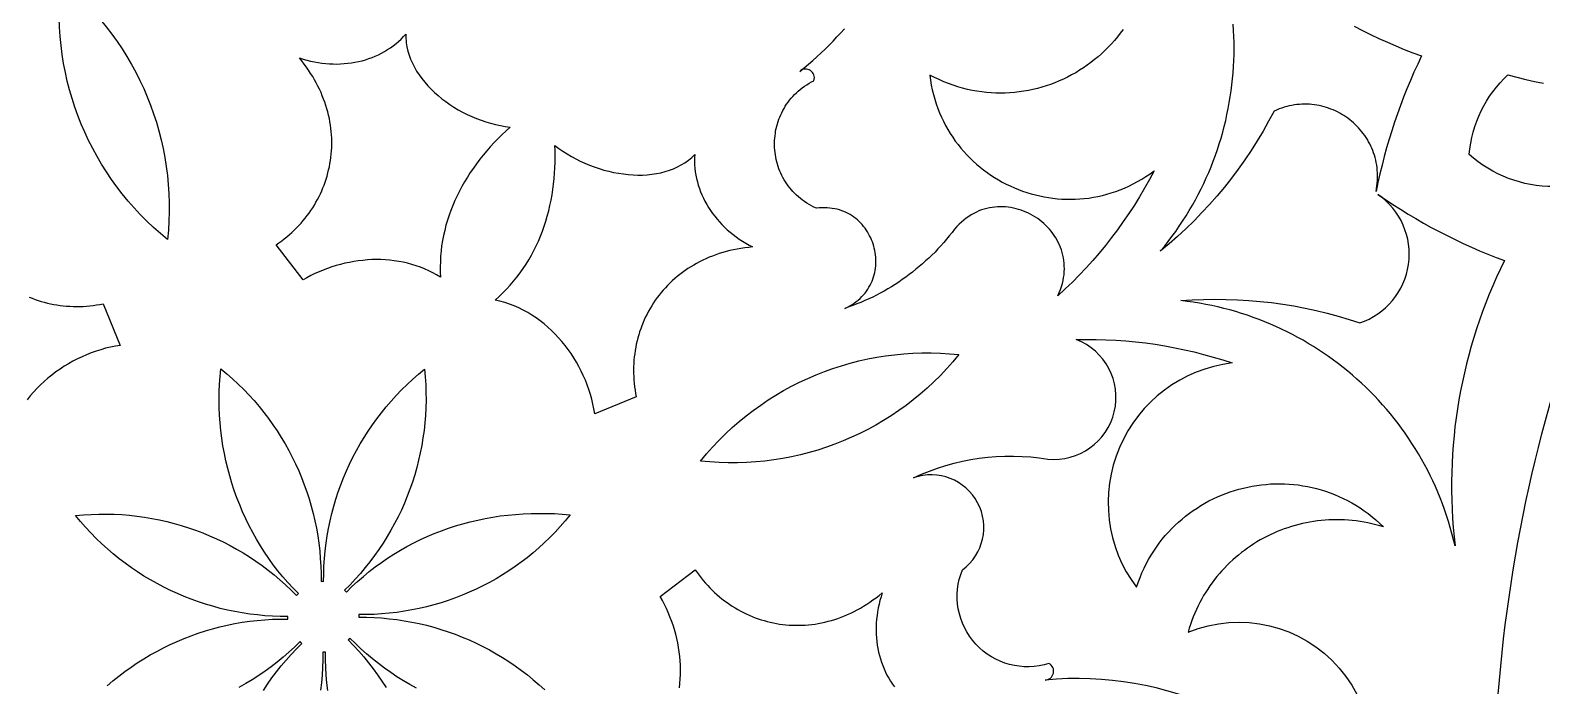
# Model space of a CAD drawing. Extents: x -492 to 492, y -420 to 420.
# Drawn here: x -29.2 to 121.2, y -6.9 to 58.3 of the extents above; entities that cross this region are included whole.
import ezdxf

# ---------------------------------------------------------------- set-up
doc = ezdxf.new("R2010")
doc.units = 0
doc.layers.add('LAYER_1', color=18, linetype='CONTINUOUS')

msp = doc.modelspace()

# ---------------------------------------------------------------- linework, layer by layer
at = {"layer": 'LAYER_1'}
for points in [[(-26.09, 63.19, -0.255743), (-15.5, 37.5, -0.255743)], [(104.9, 41.98, 0.063158), (117.48, 35.4, 0.145764), (112.56, 7.02), (112.41, 7.64), (112.26, 8.25), (112.09, 8.85), (111.91, 9.45), (111.72, 10.05), (111.52, 10.63), (111.31, 11.22), (111.09, 11.79), (110.85, 12.36), (110.61, 12.93), (110.35, 13.49), (110.09, 14.04), (109.81, 14.59), (109.53, 15.13), (109.23, 15.66), (108.92, 16.19), (108.61, 16.71), (108.28, 17.22), (107.95, 17.73), (107.61, 18.23), (107.25, 18.72), (106.89, 19.2), (106.52, 19.68), (106.14, 20.15), (105.76, 20.61), (105.36, 21.06), (104.95, 21.51), (104.54, 21.95), (104.12, 22.38), (103.69, 22.8), (103.25, 23.21), (102.81, 23.62), (102.36, 24.01), (101.9, 24.4), (101.43, 24.78), (100.96, 25.15), (100.47, 25.51), (99.99, 25.86), (99.49, 26.2), (98.99, 26.53), (98.48, 26.86), (97.97, 27.17), (97.45, 27.48), (96.92, 27.77), (96.39, 28.05), (95.85, 28.33), (95.3, 28.59), (94.75, 28.85), (94.2, 29.09), (93.64, 29.32), (93.07, 29.55), (92.5, 29.76), (91.92, 29.96), (91.34, 30.15), (90.75, 30.33), (90.16, 30.49), (89.57, 30.65), (88.97, 30.8), (88.37, 30.93), (87.76, 31.05), (87.15, 31.16), (86.53, 31.26), (85.91, 31.35), (85.29, 31.42), (86.42, 31.5), (87.55, 31.54), (88.68, 31.56), (89.81, 31.55), (90.94, 31.51), (92.06, 31.44), (93.18, 31.35), (94.3, 31.22), (95.42, 31.07), (96.53, 30.89), (97.64, 30.68), (98.74, 30.44), (99.84, 30.17), (100.93, 29.87), (102.02, 29.55), (103.09, 29.2, 0.61665)], [(74.88, 27.55, -0.089383), (90.39, 25.22, 0.578149), (80.88, 2.9), (81.05, 3.39), (81.23, 3.87), (81.42, 4.34), (81.63, 4.79), (81.85, 5.24), (82.09, 5.67), (82.33, 6.1), (82.59, 6.51), (82.86, 6.91), (83.15, 7.3), (83.44, 7.68), (83.74, 8.04), (84.06, 8.4), (84.38, 8.74), (84.71, 9.07), (85.06, 9.39), (85.41, 9.69), (85.77, 9.99), (86.14, 10.27), (86.51, 10.54), (86.9, 10.79), (87.29, 11.04), (87.69, 11.27), (88.09, 11.49), (88.5, 11.7), (88.92, 11.89), (89.34, 12.07), (89.76, 12.24), (90.19, 12.39), (90.63, 12.53), (91.07, 12.66), (91.51, 12.77), (91.96, 12.88), (92.4, 12.96), (92.86, 13.04), (93.31, 13.1), (93.77, 13.14), (94.22, 13.18), (94.68, 13.2), (95.14, 13.2), (95.6, 13.19), (96.06, 13.17), (96.52, 13.13), (96.97, 13.08), (97.43, 13.01), (97.89, 12.93), (98.34, 12.84), (98.79, 12.73), (99.24, 12.6), (99.69, 12.46), (100.13, 12.31), (100.57, 12.14), (101.01, 11.95), (101.44, 11.75), (101.87, 11.54), (102.29, 11.31), (102.71, 11.06), (103.12, 10.8), (103.53, 10.52), (103.93, 10.23), (104.32, 9.92), (104.7, 9.6), (105.08, 9.26), (105.45, 8.91), (105.07, 9.02), (104.68, 9.13), (104.29, 9.23), (103.9, 9.31), (103.51, 9.39), (103.12, 9.45), (102.73, 9.51), (102.34, 9.55), (101.95, 9.59), (101.56, 9.61), (101.18, 9.62), (100.79, 9.63), (100.41, 9.62), (100.02, 9.61), (99.64, 9.58), (99.26, 9.55), (98.88, 9.51), (98.5, 9.45), (98.13, 9.39), (97.76, 9.32), (97.39, 9.24), (97.02, 9.15), (96.65, 9.06), (96.29, 8.95), (95.93, 8.83), (95.58, 8.71), (95.22, 8.58), (94.87, 8.44), (94.53, 8.29), (94.19, 8.13), (93.85, 7.96), (93.52, 7.79), (93.19, 7.61), (92.86, 7.42), (92.54, 7.22), (92.23, 7.01), (91.92, 6.8), (91.61, 6.58), (91.31, 6.35), (91.02, 6.11), (90.73, 5.87), (90.45, 5.62), (90.17, 5.36), (89.9, 5.1), (89.64, 4.82), (89.38, 4.55), (89.13, 4.26), (88.88, 3.97), (88.64, 3.67), (88.41, 3.36), (88.19, 3.05), (87.97, 2.73), (87.76, 2.41), (87.56, 2.08), (87.37, 1.74), (87.18, 1.4), (87.01, 1.05), (86.84, 0.69), (86.68, 0.33), (86.52, -0.04), (86.38, -0.41), (86.25, -0.79), (86.12, -1.17), (86.01, -1.56, -0.719328), (102.44, -20.52, 0.270929), (71.79, -6.32, 0.777705), (72.17, -4.68, -0.636132), (63.57, 4.65, 0.862472), (58.71, 13.79, -0.153049), (72.06, 15.65, 0.87466)], [(37.52, 15.46, -0.255743), (63.21, 26.05, -0.255743)]]:
    msp.add_lwpolyline(points, format="xyb", close=True, dxfattribs=at)
for points in [[(102.54, 58.73), (103.35, 58.3), (104.17, 57.9), (104.99, 57.5), (105.83, 57.12), (106.67, 56.76), (107.51, 56.41), (108.37, 56.08), (109.23, 55.76), (108.85, 54.95), (108.48, 54.14), (108.12, 53.33), (107.78, 52.5), (107.45, 51.68), (107.14, 50.84), (106.83, 50.01), (106.54, 49.17), (106.27, 48.32), (106.01, 47.47), (105.76, 46.62), (105.52, 45.76), (105.3, 44.9), (105.09, 44.03), (104.89, 43.16), (104.71, 42.29), (104.76, 42.56), (104.8, 42.83), (104.83, 43.1), (104.85, 43.37), (104.86, 43.63), (104.86, 43.89), (104.85, 44.15), (104.83, 44.41), (104.81, 44.66), (104.77, 44.91), (104.73, 45.16), (104.67, 45.41), (104.61, 45.65), (104.54, 45.88), (104.46, 46.12), (104.38, 46.35), (104.29, 46.58), (104.19, 46.8), (104.08, 47.02), (103.96, 47.23), (103.84, 47.44), (103.71, 47.64), (103.58, 47.85), (103.44, 48.04), (103.29, 48.23), (103.13, 48.42), (102.97, 48.6), (102.81, 48.77), (102.64, 48.94), (102.46, 49.1), (102.28, 49.26), (102.09, 49.41), (101.9, 49.56), (101.71, 49.7), (101.51, 49.83), (101.3, 49.95), (101.09, 50.07), (100.88, 50.19), (100.66, 50.29), (100.44, 50.39), (100.22, 50.48), (99.99, 50.57), (99.77, 50.64), (99.53, 50.71), (99.3, 50.77), (99.06, 50.83), (98.82, 50.87), (98.58, 50.91), (98.33, 50.94), (98.09, 50.96), (97.84, 50.97), (97.59, 50.97), (97.34, 50.96), (97.09, 50.95), (96.84, 50.93), (96.59, 50.89), (96.33, 50.85), (96.08, 50.8), (95.82, 50.73), (95.57, 50.66), (95.32, 50.58), (95.06, 50.49), (94.81, 50.38), (94.56, 50.27), (94.02, 49.27), (93.47, 48.28), (92.88, 47.32), (92.28, 46.36), (91.65, 45.43), (90.99, 44.51), (90.32, 43.6), (89.62, 42.72), (88.9, 41.85), (88.15, 41), (87.39, 40.18), (86.6, 39.37), (85.8, 38.58), (84.97, 37.81), (84.12, 37.06), (83.25, 36.33), (83.65, 36.82), (84.04, 37.31), (84.41, 37.81), (84.78, 38.31), (85.13, 38.82), (85.47, 39.33), (85.81, 39.85), (86.13, 40.38), (86.44, 40.91), (86.74, 41.44), (87.02, 41.98), (87.3, 42.53), (87.57, 43.07), (87.82, 43.63), (88.06, 44.18), (88.3, 44.74), (88.52, 45.31), (88.73, 45.88), (88.93, 46.45), (89.11, 47.02), (89.29, 47.6), (89.46, 48.18), (89.61, 48.76), (89.75, 49.35), (89.88, 49.94), (90, 50.53), (90.11, 51.12), (90.21, 51.71), (90.3, 52.31), (90.37, 52.9), (90.44, 53.5), (90.49, 54.1), (90.53, 54.7), (90.56, 55.3), (90.58, 55.91), (90.58, 56.51), (90.58, 57.11), (90.56, 57.71), (90.53, 58.31), (90.49, 58.92)], [(79.54, 58.41), (79.26, 58.03), (78.98, 57.67), (78.69, 57.31), (78.38, 56.97), (78.07, 56.63), (77.74, 56.31), (77.41, 55.99), (77.06, 55.69), (76.71, 55.4), (76.35, 55.11), (75.98, 54.84), (75.6, 54.58), (75.22, 54.34), (74.83, 54.1), (74.43, 53.88), (74.02, 53.66), (73.61, 53.47), (73.2, 53.28), (72.77, 53.1), (72.34, 52.94), (71.91, 52.79), (71.47, 52.66), (71.03, 52.54), (70.58, 52.43), (70.13, 52.33), (69.68, 52.25), (69.22, 52.19), (68.76, 52.13), (68.29, 52.1), (67.83, 52.07), (67.36, 52.07), (66.89, 52.07), (66.42, 52.1), (65.95, 52.13), (65.48, 52.19), (65, 52.26), (64.53, 52.34), (64.06, 52.44), (63.59, 52.56), (63.11, 52.7), (62.64, 52.85), (62.18, 53.02), (61.71, 53.2), (61.24, 53.41), (60.78, 53.63), (60.32, 53.86), (60.39, 53.37), (60.47, 52.87), (60.57, 52.39), (60.69, 51.92), (60.82, 51.45), (60.96, 51), (61.12, 50.55), (61.29, 50.11), (61.48, 49.68), (61.68, 49.26), (61.89, 48.85), (62.12, 48.45), (62.36, 48.06), (62.6, 47.67), (62.86, 47.3), (63.14, 46.94), (63.42, 46.59), (63.71, 46.25), (64.02, 45.92), (64.33, 45.6), (64.65, 45.29), (64.98, 44.99), (65.32, 44.7), (65.67, 44.43), (66.03, 44.16), (66.39, 43.91), (66.77, 43.67), (67.15, 43.44), (67.53, 43.22), (67.92, 43.02), (68.32, 42.83), (68.73, 42.65), (69.14, 42.48), (69.55, 42.32), (69.97, 42.18), (70.39, 42.05), (70.82, 41.94), (71.25, 41.84), (71.69, 41.75), (72.13, 41.67), (72.57, 41.61), (73.01, 41.56), (73.45, 41.53), (73.9, 41.51), (74.35, 41.51), (74.79, 41.52), (75.24, 41.54), (75.69, 41.58), (76.14, 41.63), (76.59, 41.7), (77.04, 41.79), (77.49, 41.89), (77.93, 42), (78.37, 42.13), (78.82, 42.28), (79.26, 42.44), (79.69, 42.62), (80.12, 42.82), (80.55, 43.03), (80.98, 43.26), (81.4, 43.5), (81.82, 43.76), (82.23, 44.04), (82.64, 44.34), (82.17, 43.47), (81.69, 42.61), (81.19, 41.76), (80.67, 40.92), (80.13, 40.09), (79.57, 39.28), (79, 38.48), (78.41, 37.7), (77.8, 36.92), (77.17, 36.16), (76.53, 35.42), (75.87, 34.69), (75.19, 33.97), (74.5, 33.27), (73.79, 32.58), (73.07, 31.91), (73.2, 32.22), (73.32, 32.52), (73.42, 32.82), (73.51, 33.12), (73.58, 33.42), (73.63, 33.71), (73.67, 34), (73.7, 34.29), (73.71, 34.58), (73.7, 34.86), (73.69, 35.14), (73.65, 35.41), (73.61, 35.68), (73.56, 35.95), (73.49, 36.21), (73.41, 36.47), (73.32, 36.72), (73.22, 36.96), (73.1, 37.21), (72.98, 37.44), (72.85, 37.67), (72.7, 37.89), (72.55, 38.11), (72.39, 38.32), (72.22, 38.52), (72.04, 38.72), (71.86, 38.9), (71.67, 39.08), (71.46, 39.26), (71.26, 39.42), (71.05, 39.58), (70.83, 39.73), (70.6, 39.86), (70.37, 39.99), (70.14, 40.11), (69.9, 40.23), (69.65, 40.33), (69.4, 40.42), (69.15, 40.5), (68.9, 40.57), (68.64, 40.63), (68.38, 40.68), (68.12, 40.72), (67.86, 40.75), (67.59, 40.76), (67.33, 40.76), (67.06, 40.76), (66.79, 40.73), (66.53, 40.7), (66.26, 40.66), (66, 40.6), (65.73, 40.52), (65.47, 40.44), (65.21, 40.34), (64.95, 40.23), (64.7, 40.1), (64.44, 39.96), (64.19, 39.8), (63.95, 39.63), (63.71, 39.44), (63.47, 39.24), (63.24, 39.02), (63.01, 38.79), (62.79, 38.54), (62.53, 38.2), (62.26, 37.86), (61.99, 37.53), (61.71, 37.21), (61.42, 36.89), (61.13, 36.57), (60.84, 36.26), (60.53, 35.96), (60.23, 35.66), (59.91, 35.37), (59.6, 35.09), (59.27, 34.81), (58.94, 34.54), (58.61, 34.27), (58.27, 34.01), (57.93, 33.76), (57.58, 33.51), (57.23, 33.27), (56.87, 33.04), (56.51, 32.81), (56.15, 32.59), (55.78, 32.38), (55.4, 32.18), (55.02, 31.98), (54.64, 31.78), (54.26, 31.6), (53.87, 31.42), (53.47, 31.25), (53.08, 31.09), (52.68, 30.94), (52.27, 30.79), (51.87, 30.65), (52.12, 30.77), (52.36, 30.9), (52.59, 31.03), (52.8, 31.18), (53.01, 31.33), (53.2, 31.48), (53.39, 31.65), (53.56, 31.82), (53.73, 31.99), (53.88, 32.17), (54.02, 32.36), (54.15, 32.55), (54.27, 32.75), (54.39, 32.95), (54.49, 33.15), (54.58, 33.36), (54.66, 33.57), (54.73, 33.78), (54.79, 33.99), (54.84, 34.21), (54.89, 34.43), (54.92, 34.65), (54.94, 34.87), (54.96, 35.09), (54.96, 35.31), (54.96, 35.53), (54.94, 35.76), (54.92, 35.98), (54.89, 36.2), (54.85, 36.41), (54.8, 36.63), (54.75, 36.85), (54.68, 37.06), (54.61, 37.27), (54.53, 37.47), (54.44, 37.68), (54.34, 37.88), (54.24, 38.07), (54.13, 38.26), (54, 38.45), (53.88, 38.63), (53.74, 38.81), (53.6, 38.98), (53.45, 39.14), (53.29, 39.3), (53.12, 39.45), (52.95, 39.59), (52.77, 39.73), (52.59, 39.86), (52.39, 39.98), (52.2, 40.09), (51.99, 40.19), (51.78, 40.28), (51.56, 40.37), (51.33, 40.44), (51.1, 40.51), (50.87, 40.56), (50.62, 40.6), (50.37, 40.63), (50.12, 40.65), (49.86, 40.66), (49.59, 40.66), (49.32, 40.64), (49.04, 40.61), (48.79, 40.73), (48.55, 40.85), (48.31, 40.98), (48.09, 41.12), (47.87, 41.27), (47.66, 41.42), (47.45, 41.58), (47.25, 41.74), (47.07, 41.91), (46.89, 42.09), (46.71, 42.27), (46.55, 42.45), (46.39, 42.64), (46.24, 42.84), (46.1, 43.04), (45.96, 43.24), (45.84, 43.45), (45.72, 43.66), (45.61, 43.88), (45.5, 44.09), (45.41, 44.31), (45.32, 44.54), (45.24, 44.77), (45.17, 44.99), (45.11, 45.22), (45.05, 45.46), (45, 45.69), (44.96, 45.93), (44.93, 46.16), (44.91, 46.4), (44.89, 46.64), (44.88, 46.88), (44.88, 47.11), (44.89, 47.35), (44.9, 47.59), (44.93, 47.83), (44.96, 48.07), (44.99, 48.3), (45.04, 48.54), (45.1, 48.77), (45.16, 49), (45.23, 49.23), (45.31, 49.46), (45.39, 49.68), (45.49, 49.9), (45.59, 50.12), (45.7, 50.34), (45.82, 50.55), (45.94, 50.76), (46.08, 50.97), (46.22, 51.17), (46.37, 51.36), (46.53, 51.56), (46.69, 51.74), (46.87, 51.93), (47.05, 52.1), (47.24, 52.27), (47.43, 52.44), (47.64, 52.6), (47.85, 52.75), (48.08, 52.9), (48.31, 53.04), (48.54, 53.18), (48.79, 53.3), (48.83, 53.46), (48.84, 53.61), (48.82, 53.76), (48.78, 53.89), (48.72, 54.02), (48.65, 54.13), (48.55, 54.23), (48.44, 54.31), (48.32, 54.38), (48.19, 54.43), (48.06, 54.45), (47.92, 54.46), (47.78, 54.44), (47.64, 54.4), (47.51, 54.33), (47.38, 54.23), (47.82, 54.58), (48.25, 54.94), (48.68, 55.31), (49.1, 55.68), (49.51, 56.07), (49.92, 56.45), (50.31, 56.84), (50.7, 57.24), (51.09, 57.65), (51.46, 58.06), (51.83, 58.47)], [(-29.27, 31.78), (-28.97, 31.66), (-28.67, 31.55), (-28.37, 31.44), (-28.07, 31.35), (-27.76, 31.26), (-27.45, 31.18), (-27.14, 31.11), (-26.82, 31.05), (-26.5, 30.99), (-26.18, 30.95), (-25.86, 30.91), (-25.54, 30.88), (-25.21, 30.86), (-24.89, 30.84), (-24.56, 30.84), (-24.23, 30.84), (-23.9, 30.85), (-23.57, 30.87), (-23.23, 30.9), (-22.9, 30.94), (-22.57, 30.99), (-22.23, 31.04), (-21.9, 31.11), (-20.2, 26.97), (-20.68, 26.89), (-21.17, 26.79), (-21.65, 26.68), (-22.13, 26.54), (-22.61, 26.39), (-23.08, 26.22), (-23.54, 26.04), (-24, 25.84), (-24.46, 25.63), (-24.9, 25.4), (-25.34, 25.15), (-25.77, 24.89), (-26.19, 24.62), (-26.61, 24.33), (-27.01, 24.02), (-27.4, 23.71), (-27.77, 23.38), (-28.14, 23.04), (-28.49, 22.68), (-28.83, 22.32), (-29.15, 21.94), (-29.45, 21.55)], [(-21.5, -6.91), (-20.93, -6.41), (-20.34, -5.94), (-19.73, -5.48), (-19.12, -5.04), (-18.5, -4.62), (-17.86, -4.22), (-17.21, -3.83), (-16.56, -3.47), (-15.89, -3.12), (-15.22, -2.79), (-14.54, -2.48), (-13.85, -2.19), (-13.15, -1.92), (-12.44, -1.67), (-11.73, -1.44), (-11.01, -1.22), (-10.28, -1.03), (-9.55, -0.86), (-8.81, -0.71), (-8.07, -0.58), (-7.32, -0.48), (-6.57, -0.39), (-5.81, -0.32), (-5.06, -0.28), (-4.29, -0.26), (-3.53, -0.26), (-3.54, -0.13), (-3.53, 0), (-4.29, 0.01), (-5.05, 0.04), (-5.81, 0.08), (-6.56, 0.15), (-7.31, 0.24), (-8.06, 0.35), (-8.8, 0.49), (-9.54, 0.64), (-10.27, 0.81), (-11, 1.01), (-11.71, 1.22), (-12.43, 1.45), (-13.13, 1.71), (-13.83, 1.98), (-14.52, 2.27), (-15.2, 2.59), (-15.88, 2.92), (-16.54, 3.27), (-17.19, 3.63), (-17.84, 4.02), (-18.47, 4.43), (-19.09, 4.85), (-19.71, 5.29), (-20.31, 5.75), (-20.89, 6.23), (-21.47, 6.72), (-22.03, 7.23), (-22.58, 7.76), (-23.12, 8.31), (-23.64, 8.87), (-24.14, 9.45), (-24.64, 10.04), (-23.87, 10.11), (-23.1, 10.16), (-22.33, 10.19), (-21.57, 10.19), (-20.81, 10.17), (-20.05, 10.13), (-19.29, 10.07), (-18.54, 9.99), (-17.79, 9.89), (-17.05, 9.76), (-16.31, 9.62), (-15.58, 9.45), (-14.85, 9.26), (-14.13, 9.06), (-13.41, 8.83), (-12.7, 8.59), (-12, 8.32), (-11.31, 8.03), (-10.62, 7.73), (-9.95, 7.41), (-9.28, 7.06), (-8.62, 6.7), (-7.97, 6.32), (-7.34, 5.92), (-6.71, 5.51), (-6.09, 5.07), (-5.49, 4.62), (-4.9, 4.15), (-4.32, 3.66), (-3.75, 3.15), (-3.2, 2.63), (-2.66, 2.09), (-2.57, 2.19), (-2.47, 2.28), (-3.01, 2.82), (-3.53, 3.38), (-4.03, 3.95), (-4.51, 4.54), (-4.98, 5.15), (-5.42, 5.76), (-5.85, 6.39), (-6.26, 7.03), (-6.65, 7.68), (-7.02, 8.35), (-7.38, 9.02), (-7.71, 9.71), (-8.03, 10.4), (-8.32, 11.1), (-8.6, 11.81), (-8.86, 12.53), (-9.1, 13.26), (-9.31, 13.99), (-9.51, 14.73), (-9.69, 15.47), (-9.84, 16.22), (-9.98, 16.98), (-10.1, 17.73), (-10.19, 18.49), (-10.27, 19.26), (-10.32, 20.03), (-10.35, 20.79), (-10.36, 21.56), (-10.35, 22.34), (-10.32, 23.11), (-10.27, 23.88), (-10.19, 24.65), (-9.6, 24.15), (-9.02, 23.64), (-8.46, 23.12), (-7.92, 22.58), (-7.39, 22.03), (-6.88, 21.47), (-6.39, 20.89), (-5.91, 20.3), (-5.45, 19.7), (-5.02, 19.08), (-4.59, 18.46), (-4.19, 17.82), (-3.8, 17.18), (-3.44, 16.52), (-3.09, 15.86), (-2.76, 15.18), (-2.45, 14.5), (-2.16, 13.81), (-1.89, 13.11), (-1.64, 12.4), (-1.41, 11.69), (-1.2, 10.97), (-1.01, 10.24), (-0.84, 9.51), (-0.69, 8.77), (-0.56, 8.03), (-0.45, 7.28), (-0.36, 6.53), (-0.3, 5.78), (-0.25, 5.02), (-0.23, 4.26), (-0.23, 3.49), (-0.1, 3.5), (0.03, 3.49), (0.04, 4.25), (0.06, 5.01), (0.11, 5.77), (0.18, 6.53), (0.27, 7.28), (0.38, 8.02), (0.51, 8.76), (0.67, 9.5), (0.84, 10.23), (1.03, 10.96), (1.25, 11.68), (1.48, 12.39), (1.74, 13.09), (2.01, 13.79), (2.3, 14.48), (2.61, 15.16), (2.94, 15.84), (3.29, 16.5), (3.66, 17.16), (4.05, 17.8), (4.45, 18.43), (4.88, 19.06), (5.32, 19.67), (5.78, 20.27), (6.25, 20.86), (6.75, 21.43), (7.26, 21.99), (7.79, 22.54), (8.33, 23.08), (8.9, 23.6), (9.48, 24.11), (10.07, 24.6), (10.14, 23.83), (10.19, 23.06), (10.21, 22.3), (10.22, 21.53), (10.2, 20.77), (10.16, 20.01), (10.1, 19.26), (10.02, 18.5), (9.91, 17.76), (9.79, 17.01), (9.64, 16.27), (9.48, 15.54), (9.29, 14.81), (9.09, 14.09), (8.86, 13.37), (8.61, 12.66), (8.35, 11.96), (8.06, 11.27), (7.76, 10.59), (7.43, 9.91), (7.09, 9.24), (6.73, 8.58), (6.35, 7.94), (5.95, 7.3), (5.53, 6.67), (5.1, 6.05), (4.64, 5.45), (4.17, 4.86), (3.69, 4.28), (3.18, 3.71), (2.66, 3.16), (2.12, 2.62), (2.21, 2.53), (2.3, 2.43), (2.85, 2.97), (3.4, 3.49), (3.98, 3.99), (4.56, 4.47), (5.16, 4.93), (5.77, 5.38), (6.39, 5.8), (7.02, 6.21), (7.67, 6.6), (8.32, 6.97), (8.99, 7.32), (9.66, 7.65), (10.34, 7.96), (11.04, 8.25), (11.74, 8.52), (12.45, 8.78), (13.16, 9.01), (13.89, 9.22), (14.62, 9.42), (15.36, 9.59), (16.1, 9.75), (16.85, 9.88), (17.6, 10), (18.36, 10.09), (19.12, 10.16), (19.89, 10.22), (20.66, 10.25), (21.43, 10.26), (22.21, 10.25), (22.99, 10.23), (23.77, 10.18), (24.55, 10.1), (24.06, 9.52), (23.57, 8.94), (23.05, 8.39), (22.52, 7.85), (21.98, 7.32), (21.43, 6.82), (20.86, 6.33), (20.27, 5.85), (19.68, 5.4), (19.07, 4.96), (18.45, 4.54), (17.82, 4.14), (17.18, 3.76), (16.53, 3.39), (15.86, 3.04), (15.19, 2.72), (14.51, 2.41), (13.82, 2.12), (13.13, 1.85), (12.42, 1.6), (11.71, 1.37), (10.99, 1.16), (10.27, 0.97), (9.53, 0.8), (8.8, 0.65), (8.06, 0.52), (7.31, 0.41), (6.56, 0.32), (5.8, 0.26), (5.04, 0.21), (4.28, 0.19), (3.52, 0.19), (3.52, 0.06), (3.52, -0.07), (4.28, -0.07), (5.04, -0.1), (5.8, -0.15), (6.55, -0.22), (7.3, -0.31), (8.05, -0.42), (8.79, -0.55), (9.53, -0.71), (10.26, -0.88), (10.98, -1.07), (11.7, -1.29), (12.42, -1.52), (13.12, -1.77), (13.82, -2.05), (14.51, -2.34), (15.19, -2.65), (15.86, -2.98), (16.53, -3.33), (17.18, -3.7), (17.83, -4.09), (18.46, -4.49), (19.08, -4.91), (19.7, -5.36), (20.3, -5.82), (20.88, -6.29), (21.46, -6.79), (22.02, -7.3)], [(35.41, -7.1), (35.47, -6.66), (35.5, -6.21), (35.52, -5.76), (35.53, -5.31), (35.52, -4.86), (35.49, -4.41), (35.45, -3.97), (35.4, -3.52), (35.33, -3.07), (35.25, -2.63), (35.16, -2.19), (35.05, -1.75), (34.93, -1.31), (34.79, -0.88), (34.64, -0.45), (34.48, -0.03), (34.31, 0.39), (34.13, 0.8), (33.93, 1.2), (33.72, 1.6), (33.5, 1.98), (36.99, 4.65), (37.19, 4.37), (37.38, 4.1), (37.58, 3.84), (37.79, 3.58), (38.01, 3.33), (38.23, 3.09), (38.45, 2.85), (38.68, 2.62), (38.91, 2.39), (39.15, 2.18), (39.4, 1.96), (39.65, 1.76), (39.9, 1.56), (40.16, 1.38), (40.42, 1.19), (40.68, 1.02), (40.95, 0.85), (41.23, 0.69), (41.51, 0.54), (41.79, 0.39), (42.07, 0.25), (42.36, 0.12), (42.65, 0), (42.94, -0.12), (43.24, -0.22), (43.54, -0.32), (43.84, -0.41), (44.14, -0.5), (44.45, -0.57), (44.76, -0.64), (45.07, -0.7), (45.38, -0.75), (45.69, -0.79), (46.01, -0.83), (46.33, -0.85), (46.65, -0.87), (46.97, -0.88), (47.29, -0.88), (47.61, -0.87), (47.93, -0.85), (48.26, -0.83), (48.58, -0.79), (48.91, -0.75), (49.23, -0.7), (49.56, -0.63), (49.88, -0.56), (50.21, -0.48), (50.53, -0.39), (50.86, -0.29), (51.18, -0.19), (51.5, -0.07), (51.83, 0.06), (52.15, 0.19), (52.47, 0.34), (52.79, 0.5), (53.11, 0.66), (53.42, 0.84), (53.74, 1.02), (54.05, 1.22), (54.36, 1.42), (54.67, 1.64), (54.98, 1.86), (55.29, 2.1), (55.59, 2.35), (55.47, 1.97), (55.36, 1.6), (55.27, 1.22), (55.19, 0.85), (55.12, 0.47), (55.07, 0.1), (55.03, -0.27), (55, -0.65), (54.99, -1.02), (54.98, -1.39), (54.99, -1.75), (55.02, -2.12), (55.05, -2.48), (55.1, -2.84), (55.16, -3.19), (55.23, -3.54), (55.31, -3.88), (55.41, -4.22), (55.52, -4.56), (55.64, -4.89), (55.77, -5.21), (55.91, -5.53), (56.06, -5.84), (56.23, -6.14), (56.41, -6.43), (56.6, -6.72), (56.8, -6.99)], [(-5.96, -7.36), (-5.54, -6.74), (-5.11, -6.12), (-4.66, -5.52), (-4.19, -4.92), (-3.7, -4.34), (-3.19, -3.78), (-2.67, -3.22), (-2.13, -2.68), (-2.23, -2.6), (-2.31, -2.5), (-2.86, -3.04), (-3.42, -3.55), (-3.99, -4.06), (-4.58, -4.54), (-5.18, -5), (-5.8, -5.45), (-6.43, -5.88), (-7.07, -6.29), (-7.72, -6.68), (-8.39, -7.05)], [(9.27, -7.13), (8.61, -6.77), (7.96, -6.39), (7.32, -5.99), (6.7, -5.57), (6.08, -5.14), (5.48, -4.68), (4.89, -4.21), (4.31, -3.72), (3.74, -3.22), (3.19, -2.7), (2.65, -2.16), (2.56, -2.25), (2.46, -2.34), (3, -2.88), (3.52, -3.44), (4.02, -4.01), (4.5, -4.6), (4.96, -5.2), (5.4, -5.81), (5.83, -6.43), (6.24, -7.06)], [(0.44, -7.35), (0.35, -6.6), (0.29, -5.84), (0.24, -5.08), (0.22, -4.32), (0.22, -3.56), (0.09, -3.56), (-0.04, -3.56), (-0.05, -4.32), (-0.07, -5.08), (-0.12, -5.84), (-0.19, -6.59), (-0.28, -7.34)]]:
    msp.add_lwpolyline(points, dxfattribs=at)
for points in [[(8.2, 57.73), (8.21, 57.51), (8.23, 57.3), (8.25, 57.08), (8.31, 56.66), (8.41, 56.25), (8.53, 55.84), (8.68, 55.43), (8.86, 55.03), (9.06, 54.64), (9.28, 54.26), (9.52, 53.88), (9.79, 53.51), (10.08, 53.15), (10.38, 52.8), (10.71, 52.46), (11.05, 52.14), (11.41, 51.82), (11.78, 51.51), (12.17, 51.22), (12.58, 50.94), (12.99, 50.67), (13.42, 50.42), (13.85, 50.18), (14.3, 49.95), (14.76, 49.74), (15.22, 49.55), (15.69, 49.37), (16.16, 49.21), (16.64, 49.07), (17.12, 48.94), (17.61, 48.84), (18.09, 48.75), (18.58, 48.68), (18.17, 48.31), (17.76, 47.92), (17.37, 47.53), (16.99, 47.14), (16.61, 46.73), (16.25, 46.32), (15.9, 45.9), (15.56, 45.48), (15.24, 45.04), (14.92, 44.61), (14.62, 44.16), (14.33, 43.71), (14.05, 43.25), (13.79, 42.79), (13.54, 42.32), (13.3, 41.85), (13.08, 41.37), (12.87, 40.89), (12.68, 40.4), (12.51, 39.91), (12.34, 39.42), (12.2, 38.92), (12.07, 38.41), (11.95, 37.91), (11.86, 37.4), (11.77, 36.88), (11.71, 36.37), (11.67, 35.85), (11.64, 35.33), (11.63, 34.8), (11.63, 34.28), (11.66, 33.75), (11.27, 33.99), (10.88, 34.2), (10.48, 34.4), (10.07, 34.59), (9.65, 34.75), (9.23, 34.9), (8.81, 35.03), (8.38, 35.15), (7.94, 35.25), (7.5, 35.33), (7.06, 35.39), (6.62, 35.45), (6.17, 35.48), (5.72, 35.5), (5.28, 35.51), (4.83, 35.5), (4.38, 35.47), (3.93, 35.43), (3.48, 35.38), (3.03, 35.31), (2.59, 35.23), (2.15, 35.14), (1.71, 35.03), (1.27, 34.91), (0.84, 34.77), (0.41, 34.62), (-0.01, 34.46), (-0.42, 34.29), (-0.83, 34.11), (-1.24, 33.91), (-1.63, 33.7), (-2.02, 33.48), (-4.69, 36.97), (-4.41, 37.17), (-4.14, 37.36), (-3.88, 37.57), (-3.62, 37.77), (-3.37, 37.99), (-3.12, 38.21), (-2.89, 38.43), (-2.66, 38.66), (-2.43, 38.89), (-2.21, 39.13), (-2, 39.38), (-1.8, 39.63), (-1.6, 39.88), (-1.41, 40.14), (-1.23, 40.4), (-1.06, 40.67), (-0.89, 40.93), (-0.73, 41.21), (-0.57, 41.49), (-0.43, 41.77), (-0.29, 42.05), (-0.16, 42.34), (-0.04, 42.63), (0.08, 42.92), (0.18, 43.22), (0.28, 43.52), (0.38, 43.82), (0.46, 44.12), (0.53, 44.43), (0.6, 44.74), (0.66, 45.05), (0.71, 45.36), (0.75, 45.67), (0.79, 45.99), (0.81, 46.31), (0.83, 46.63), (0.84, 46.95), (0.84, 47.27), (0.83, 47.59), (0.82, 47.91), (0.79, 48.24), (0.75, 48.56), (0.71, 48.89), (0.66, 49.21), (0.6, 49.54), (0.53, 49.86), (0.44, 50.19), (0.36, 50.51), (0.26, 50.84), (0.15, 51.16), (0.03, 51.48), (-0.1, 51.81), (-0.23, 52.13), (-0.38, 52.45), (-0.53, 52.77), (-0.7, 53.09), (-0.88, 53.4), (-1.06, 53.72), (-1.26, 54.03), (-1.46, 54.34), (-1.68, 54.65), (-1.9, 54.96), (-2.14, 55.27), (-2.38, 55.57), (-2.01, 55.45), (-1.64, 55.34), (-1.26, 55.25), (-0.89, 55.17), (-0.51, 55.1), (-0.14, 55.05), (0.24, 55.01), (0.61, 54.98), (0.98, 54.97), (1.35, 54.96), (1.72, 54.97), (2.08, 55), (2.44, 55.03), (2.8, 55.08), (3.15, 55.14), (3.5, 55.21), (3.85, 55.29), (4.19, 55.39), (4.52, 55.5), (4.85, 55.62), (5.17, 55.75), (5.49, 55.89), (5.8, 56.04), (6.1, 56.21), (6.39, 56.39), (6.68, 56.58), (6.96, 56.78), (7.23, 56.99), (7.49, 57.21), (7.74, 57.44), (7.98, 57.69), (8.2, 57.94)], [(23.42, 46.57), (23.82, 46.28), (24.24, 46.01), (24.67, 45.76), (25.11, 45.52), (25.56, 45.3), (26.02, 45.09), (26.48, 44.89), (26.95, 44.72), (27.43, 44.56), (27.91, 44.41), (28.39, 44.29), (28.87, 44.18), (29.36, 44.09), (29.84, 44.02), (30.33, 43.96), (30.81, 43.93), (31.28, 43.91), (31.75, 43.92), (32.22, 43.95), (32.68, 43.99), (33.13, 44.06), (33.57, 44.15), (34, 44.26), (34.42, 44.39), (34.83, 44.54), (35.22, 44.72), (35.6, 44.92), (35.96, 45.14), (36.31, 45.39), (36.48, 45.53), (36.64, 45.66), (36.8, 45.81), (36.95, 45.96), (36.93, 45.62), (36.92, 45.28), (36.93, 44.93), (36.96, 44.59), (37, 44.25), (37.05, 43.92), (37.12, 43.58), (37.2, 43.25), (37.29, 42.92), (37.4, 42.59), (37.52, 42.26), (37.65, 41.94), (37.8, 41.62), (37.96, 41.31), (38.13, 41), (38.31, 40.7), (38.5, 40.4), (38.71, 40.1), (38.93, 39.81), (39.16, 39.53), (39.4, 39.26), (39.65, 38.99), (39.91, 38.73), (40.18, 38.48), (40.46, 38.23), (40.75, 37.99), (41.05, 37.76), (41.36, 37.54), (41.68, 37.33), (42.01, 37.13), (42.35, 36.94), (42.7, 36.76), (42.31, 36.72), (41.92, 36.67), (41.54, 36.62), (41.17, 36.55), (40.8, 36.48), (40.43, 36.4), (40.08, 36.3), (39.72, 36.21), (39.38, 36.1), (39.04, 35.98), (38.71, 35.86), (38.38, 35.73), (38.06, 35.59), (37.74, 35.44), (37.43, 35.29), (37.13, 35.13), (36.84, 34.96), (36.55, 34.79), (36.26, 34.61), (35.99, 34.42), (35.72, 34.23), (35.46, 34.03), (35.2, 33.82), (34.95, 33.61), (34.71, 33.39), (34.47, 33.17), (34.24, 32.94), (34.02, 32.71), (33.81, 32.47), (33.6, 32.22), (33.4, 31.97), (33.2, 31.72), (33.02, 31.46), (32.84, 31.19), (32.67, 30.92), (32.5, 30.65), (32.35, 30.37), (32.2, 30.09), (32.06, 29.81), (31.92, 29.52), (31.8, 29.23), (31.68, 28.93), (31.57, 28.63), (31.46, 28.33), (31.37, 28.03), (31.28, 27.72), (31.2, 27.41), (31.13, 27.1), (31.07, 26.78), (31.01, 26.46), (30.97, 26.14), (30.93, 25.82), (30.9, 25.5), (30.88, 25.17), (30.86, 24.85), (30.86, 24.52), (30.86, 24.19), (30.87, 23.86), (30.89, 23.53), (30.92, 23.2), (30.96, 22.86), (31.01, 22.53), (31.06, 22.19), (31.13, 21.86), (26.99, 20.16), (26.91, 20.65), (26.81, 21.13), (26.69, 21.61), (26.56, 22.09), (26.41, 22.57), (26.24, 23.04), (26.06, 23.51), (25.86, 23.97), (25.65, 24.42), (25.41, 24.87), (25.17, 25.31), (24.91, 25.74), (24.64, 26.16), (24.35, 26.57), (24.04, 26.97), (23.73, 27.36), (23.4, 27.73), (23.06, 28.1), (22.7, 28.45), (22.34, 28.79), (21.96, 29.11), (21.57, 29.42), (21.16, 29.71), (20.75, 29.98), (20.33, 30.24), (19.89, 30.47), (19.45, 30.69), (18.99, 30.89), (18.53, 31.07), (18.05, 31.23), (17.57, 31.37), (17.08, 31.48), (17.48, 31.83), (17.86, 32.2), (18.23, 32.57), (18.59, 32.96), (18.93, 33.35), (19.26, 33.76), (19.57, 34.18), (19.87, 34.61), (20.16, 35.04), (20.43, 35.49), (20.69, 35.94), (20.94, 36.4), (21.17, 36.88), (21.39, 37.35), (21.59, 37.84), (21.79, 38.33), (21.96, 38.83), (22.13, 39.33), (22.28, 39.84), (22.42, 40.36), (22.54, 40.88), (22.65, 41.41), (22.75, 41.94), (22.83, 42.47), (22.9, 43.01), (22.96, 43.56), (23, 44.1), (23.04, 44.65), (23.05, 45.2), (23.06, 45.75), (23.05, 46.31), (23.03, 46.86)]]:
    msp.add_lwpolyline(points, close=True, dxfattribs=at)
for points in [[(122.37, 42.77, -0.186674), (113.97, 45.96), (114.03, 46.53), (114.12, 47.09), (114.23, 47.65), (114.37, 48.19), (114.53, 48.73), (114.72, 49.26), (114.93, 49.78), (115.16, 50.29), (115.42, 50.79), (115.7, 51.28), (116, 51.75), (116.32, 52.21), (116.67, 52.66), (117.04, 53.09), (117.42, 53.5), (117.83, 53.9), (118.71, 53.64), (119.59, 53.42), (120.48, 53.22), (121.37, 53.04)], [(165.33, -35.55, -0.453995), (107.29, -24.82, 0.240725), (116.75, -9.11), (116.76, -9.1, -0.074077), (126.25, 33.96)]]:
    msp.add_lwpolyline(points, format="xyb", dxfattribs=at)

doc.saveas('drawing.dxf')
